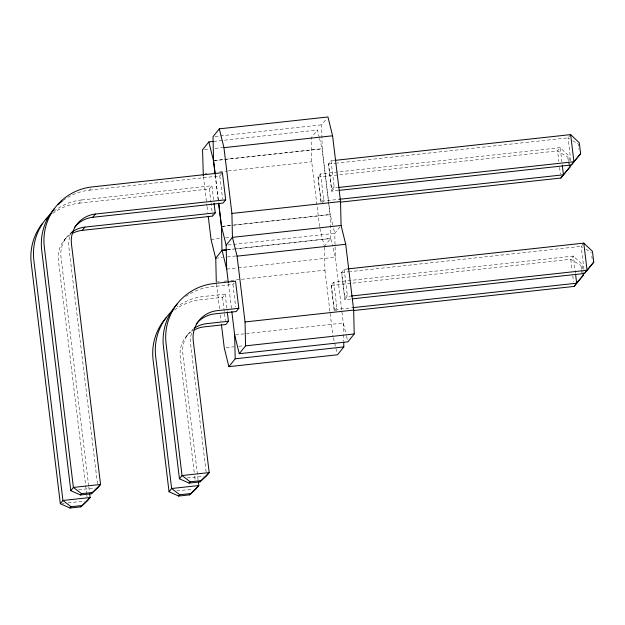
<?xml version="1.0" encoding="UTF-8"?>
<svg xmlns="http://www.w3.org/2000/svg" width="625" height="625" viewBox="0 0 625 625"><rect width="100%" height="100%" fill="white"/><g stroke="black" fill="none" stroke-linecap="round" stroke-linejoin="round"><path stroke-width="0.47" stroke-dasharray="3.12 2.34" d="M52.727 213.461A54.961 54.328 38.7 0 1 79 203.227L81.602 199.984L211.937 185.734L213.695 200.266M63.195 200.406A54.961 54.328 38.7 0 1 89.477 190.164L92.07 186.93M64.039 240.391L66.641 237.156M79 203.227L209.336 188.977L211.937 185.734M89.477 190.164L219.812 175.922L221.891 173.328M319.328 137.555L317.477 130.031L311.18 137.883L311.719 161.789L319.68 227.578M332.695 224.867L330.148 214.516L322.188 148.734L321.648 124.828L326.805 118.398M185.883 336.914L188.484 333.68M321.023 202.289L317.969 177.102L320.57 173.859L560.172 147.672L568.836 155.852L569.93 164.898M338.516 190.43L331.727 191.172L328.445 164.047L331.039 160.805L333.953 160.484M174.57 309.984A54.961 54.328 38.7 0 1 200.844 299.75L222.555 297.375L225.148 294.133L227.258 311.57M185.719 296.477A54.961 54.328 38.7 0 1 211.234 286.797L232.945 284.422L233.977 283.125M323.672 199.492L321.219 202.555L318.117 176.922M334.141 186.438L331.688 189.492L328.586 163.867M322.555 202.602L323.852 200.984L339.375 199.289M331.727 191.172L334.328 187.93L337.234 187.609M324.312 246.383L330.688 238.43L332.539 245.953M339.938 226.898L334.781 233.328L335.32 257.234L343.281 323.023L343.516 333.539M334.234 310.688L331.188 285.5L333.781 282.258L573.383 256.07L582.047 264.25L583.141 273.297M350.68 299.031L344.859 299.672L341.578 272.547L344.172 269.305L348.055 268.883M336.883 307.891L334.43 310.953L331.328 285.32M347.273 294.938L344.82 298L341.719 272.367M335.766 311.008L337.062 309.383L351.617 307.797M344.859 299.672L347.453 296.43L350.367 296.117M570.648 134.609L568.047 137.852L337.172 163.086M568.234 160.766L567.797 157.148L568.836 155.852M583.773 243.117L581.18 246.352L350.305 271.594M581.445 269.164L581.008 265.547L582.047 264.25M214.961 136.492L321.648 124.828M213.695 141.375L317.477 130.031M204.484 149.547L209.336 149.016M215.156 148.383L222.914 147.531M214.523 160.508L322.188 148.734M213.477 160.711L322.109 148.836L330.07 214.625L330.609 238.531L234.586 249.023M205.023 173.453L206.969 173.242M219.578 171.867L227.336 171.016M228.305 170.906L311.719 161.789M328.445 164.047L336.203 163.195M317.969 177.102L557.578 150.906L567.797 157.148M221.516 226.398L330.148 214.516M222.406 226.391L233.078 225.227M234.047 225.117L330.07 214.625M211.047 239.453L220.742 238.391M225.594 237.859L231.414 237.227M228.086 244.992L334.781 233.328L332.93 225.805M226.906 249.773L233.695 249.031M234.664 248.922L330.688 238.43M227.797 249.766L233.617 249.133M215.68 258.258L222.547 257.414M227.312 256.984L236.125 255.93M226.688 269.109L237.359 267.945M238.328 267.836L335.32 257.234L332.773 246.891M217.266 281.961L219.211 281.75M224.055 281.219L226.969 280.898M230.844 280.477L240.547 279.414M241.516 279.312L324.93 270.188L324.391 246.281M341.578 272.547L349.336 271.695M225.148 294.133L203.445 296.508A54.961 54.328 38.7 0 0 177.164 306.742M331.188 285.5L570.789 259.305L581.008 265.547M235.617 334.789L245.32 333.727M246.289 333.625L343.281 323.023L346.289 335.25M226.195 347.641L233.961 346.789M238.805 346.258L243.656 345.727M78.562 489.82L95.055 488.016M187.195 477.945L203.688 476.141M176.805 490.898L192.32 489.203M62.273 503.508L64.211 503.297M68.094 502.875L84.578 501.07M569.617 138.812L568.047 137.852L570.859 161.102M572.766 140.734L578.266 144.094L578.922 149.516M582.75 247.312L581.18 246.352L583.992 269.602M585.898 249.234L591.398 252.594M319.562 138.492L322.109 148.836M346.523 336.188L347.914 341.828M319.914 228.516L324.078 245.445M333.352 337.859L337.055 352.906M591.836 256.211L592.164 258.922M568.344 161.672L568.672 164.383M581.555 270.07L581.883 272.781M575.492 273.508L573.383 256.07L570.789 259.305L572.078 269.961M561.93 162.203L560.172 147.672L557.578 150.906L558.867 161.562M559.57 167.375L560.391 174.156M572.781 275.773L573.484 281.586M331.039 160.805L334.328 187.93M344.172 269.305L347.453 296.43M333.781 282.258L337.062 309.383M320.57 173.859L323.852 200.984M324.93 270.188L332.891 335.977M219.812 175.922L222.625 199.172M232.945 284.422L235.641 306.703M215.313 175.125L218.594 202.211M228.445 283.625L231.719 310.711M215.234 175.227L218.508 202.312M222.555 297.375L225.367 320.625M209.336 188.977L210.867 201.57M210.984 202.539L212.273 213.195M212.391 214.164L212.625 216.102M203.437 176.57L206.945 205.594M207.063 206.555L207.766 212.359M216.531 284L219.578 309.156M220.281 314.961L220.977 320.766M206.125 471.945L190.641 344.016A27.477 27.164 38.7 0 1 192.641 330.055M198.094 479.727L182.852 353.727A27.477 27.164 38.7 0 1 193.586 328.75M194.211 472.297L180.25 356.969A27.477 27.164 38.7 0 1 192.445 330.984M194.68 476.18L195.148 480.055M97.492 483.82L68.883 247.383A27.477 27.164 38.7 0 1 72.047 231.039M88.68 485.891L61.008 257.203A27.477 27.164 38.7 0 1 71.742 232.227M88.797 486.859L89.383 491.703M86.672 493.969L58.406 260.445A27.477 27.164 38.7 0 1 71.367 233.992M86.789 494.938L87.023 496.875M343.539 334.5L343.688 341.195M53.82 211.367A54.961 54.328 38.7 0 1 81.602 199.984"/><path stroke-width="0.94" d="M72.141 233.547A27.477 27.164 38.7 0 1 82.281 230.352L84.883 227.109L215.219 212.859L214.047 203.172M74.516 227.336A27.477 27.164 38.7 0 1 92.758 217.289L95.352 214.055L225.688 199.805L222.406 172.68L92.07 186.93A54.961 54.328 38.7 0 0 44.32 247.117L73.398 487.43L81.516 493.68L92.375 492.492L100.555 484.461L71.477 244.148A27.477 27.164 38.7 0 1 95.352 214.055M213.695 141.375L208.844 141.906L202.547 149.758L203.32 175.602M231.836 311.68L234.648 334.898L239.281 353.703L347.914 341.828L354.211 333.977L353.672 310.07L345.711 244.281L341.078 225.477L340.539 201.562L332.578 135.781L327.953 116.969L219.32 128.844L213.016 136.703L213.555 160.609L215.195 174.156M215.219 212.859L212.625 216.102L82.281 230.352M225.688 199.805L223.094 203.047L92.758 217.289M226.906 249.773L222.055 250.305L215.68 258.258L211.047 239.453L208.234 216.234M228.328 282.656L226.688 269.109L226.148 245.203L232.445 237.352L231.906 213.438L223.945 147.656L219.32 128.844M80.867 506.844L90.086 497.516L87.492 500.75L80.867 506.844L70 508.031L60.328 503.719L62.93 500.484L90.086 497.516L89.617 493.641M70.805 490.664L73.398 487.43L100.555 484.461L97.961 487.695L91.336 493.781L80.477 494.969L70.805 490.664L41.719 250.359A54.961 54.328 38.7 0 1 54.188 208.805M70 508.031L71.039 506.734L81.906 505.547M80.477 494.969L81.516 493.68M227.375 312.539L228.43 321.258L225.836 324.5L204.133 326.875A27.477 27.164 38.7 0 0 193.984 330.07M238.82 308.305L217.117 310.68A27.477 27.164 38.7 0 0 193.242 340.773L209.188 472.586L201.008 480.617L190.148 481.805L182.031 475.555L166.086 343.742A54.961 54.328 38.7 0 1 213.836 283.555L235.539 281.18L238.82 308.305L236.227 311.547L214.516 313.922A27.477 27.164 38.7 0 0 196.273 323.961M91.336 493.781L92.375 492.492M221.445 324.633L224.258 347.852L228.891 366.656L235.188 358.805L234.648 334.898M239.281 353.703L245.578 345.852L245.039 321.945L237.078 256.156L232.445 237.352L341.078 225.477M189.578 494.859L198.805 485.539L196.203 488.773L189.578 494.859L178.719 496.047L169.047 491.742L171.641 488.508L198.805 485.539L198.336 481.664M179.438 478.789L182.031 475.555L209.188 472.586L206.594 475.82L199.969 481.906L189.109 483.094L179.438 478.789L163.484 346.984A54.961 54.328 38.7 0 1 177.203 304.008M178.719 496.047L179.758 494.758L190.617 493.57M189.109 483.094L190.148 481.805M199.969 481.906L201.008 480.617M343.711 342.148L343.82 346.93L337.523 354.781L228.891 366.656M340.656 202.102L560.859 178.031L570.148 166.703L569.93 164.898M339.484 190.32L571.328 164.977L580.617 153.648L579.305 142.797L570.648 134.609L334.922 160.383M570.148 166.703L560.859 178.031M580.617 153.648L571.328 164.977M353.867 310.5L574.07 286.43L583.359 275.102L583.141 273.297M352.617 298.82L584.461 273.477L593.75 262.148L592.438 251.297L583.773 243.117L348.055 268.883M583.359 275.102L574.07 286.43M593.75 262.148L584.461 273.477M223.945 147.656L332.578 135.781M338.203 187.508L573.93 161.734L570.648 134.609M339.375 199.289L563.453 174.797L562.281 165.109M231.906 213.438L340.539 201.562M222.945 250.297L226.828 249.875M237.078 256.156L345.711 244.281M351.336 296.008L587.055 270.242L583.773 243.117M228.43 321.258L206.727 323.633A27.477 27.164 38.7 0 0 194.305 328.242M352.586 307.688L576.664 283.195L575.609 274.477M245.039 321.945L353.672 310.07M245.578 345.852L354.211 333.977M235.188 358.805L343.82 346.93M179.758 494.758L171.641 488.508L155.695 356.695A54.961 54.328 38.7 0 1 172.773 310.352M71.039 506.734L62.93 500.484L33.844 260.172A54.961 54.328 38.7 0 1 50.93 213.828M208.844 141.906L213.477 160.711L215.117 174.258M226.148 245.203L221.516 226.398L218.711 203.18M222.055 250.305L226.688 269.109M218.625 203.281L221.438 226.5L221.977 250.406M169.047 491.742L153.094 359.938A54.961 54.328 38.7 0 1 166.18 317.664M60.328 503.719L31.25 263.414A54.961 54.328 38.7 0 1 42.516 223.312M215.758 258.156L216.297 282.062M72.461 231.719A27.477 27.164 38.7 0 1 84.883 227.109M46.273 219.055A54.961 54.328 38.7 0 1 49.766 215.805M58.109 204.664A54.961 54.328 38.7 0 1 62.445 200.969"/></g></svg>
